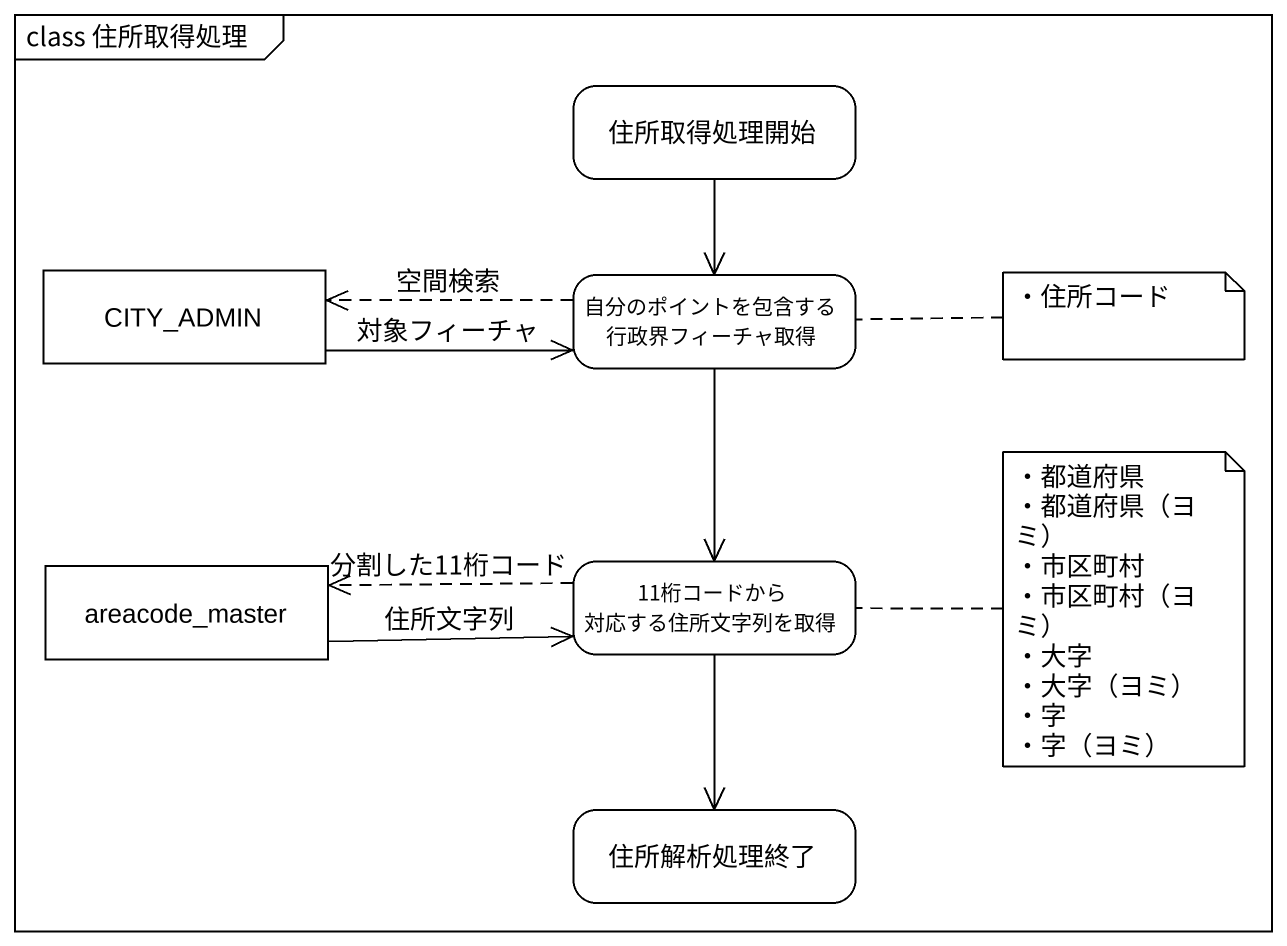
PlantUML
@startuml
mainframe class 住所取得処理
hide empty description
state 住所取得処理開始
state CITY_ADMIN <<object>>
state "自分のポイントを包含する 行政界フィーチャ取得" as 自分のポイントを包含する_行政界フィーチャ取得
state areacode_master <<object>>
state "11桁コードから 対応する住所文字列を取得" as s11桁コードから_対応する住所文字列を取得
state 住所解析処理終了
住所取得処理開始 --> 自分のポイントを包含する_行政界フィーチャ取得
CITY_ADMIN -right-> 自分のポイントを包含する_行政界フィーチャ取得 : 対象フィーチャ
自分のポイントを包含する_行政界フィーチャ取得 -left[dashed]-> CITY_ADMIN : 空間検索
自分のポイントを包含する_行政界フィーチャ取得 --> s11桁コードから_対応する住所文字列を取得
areacode_master -right-> s11桁コードから_対応する住所文字列を取得 : 住所文字列
s11桁コードから_対応する住所文字列を取得 -left[dashed]-> areacode_master : 分割した11桁コード
s11桁コードから_対応する住所文字列を取得 --> 住所解析処理終了
note right of 自分のポイントを包含する_行政界フィーチャ取得 : ・住所コード
note right of s11桁コードから_対応する住所文字列を取得
  ・都道府県
  ・都道府県（ヨミ）
  ・市区町村
  ・市区町村（ヨミ）
  ・大字
  ・大字（ヨミ）
  ・字
  ・字（ヨミ）
end note
@enduml
